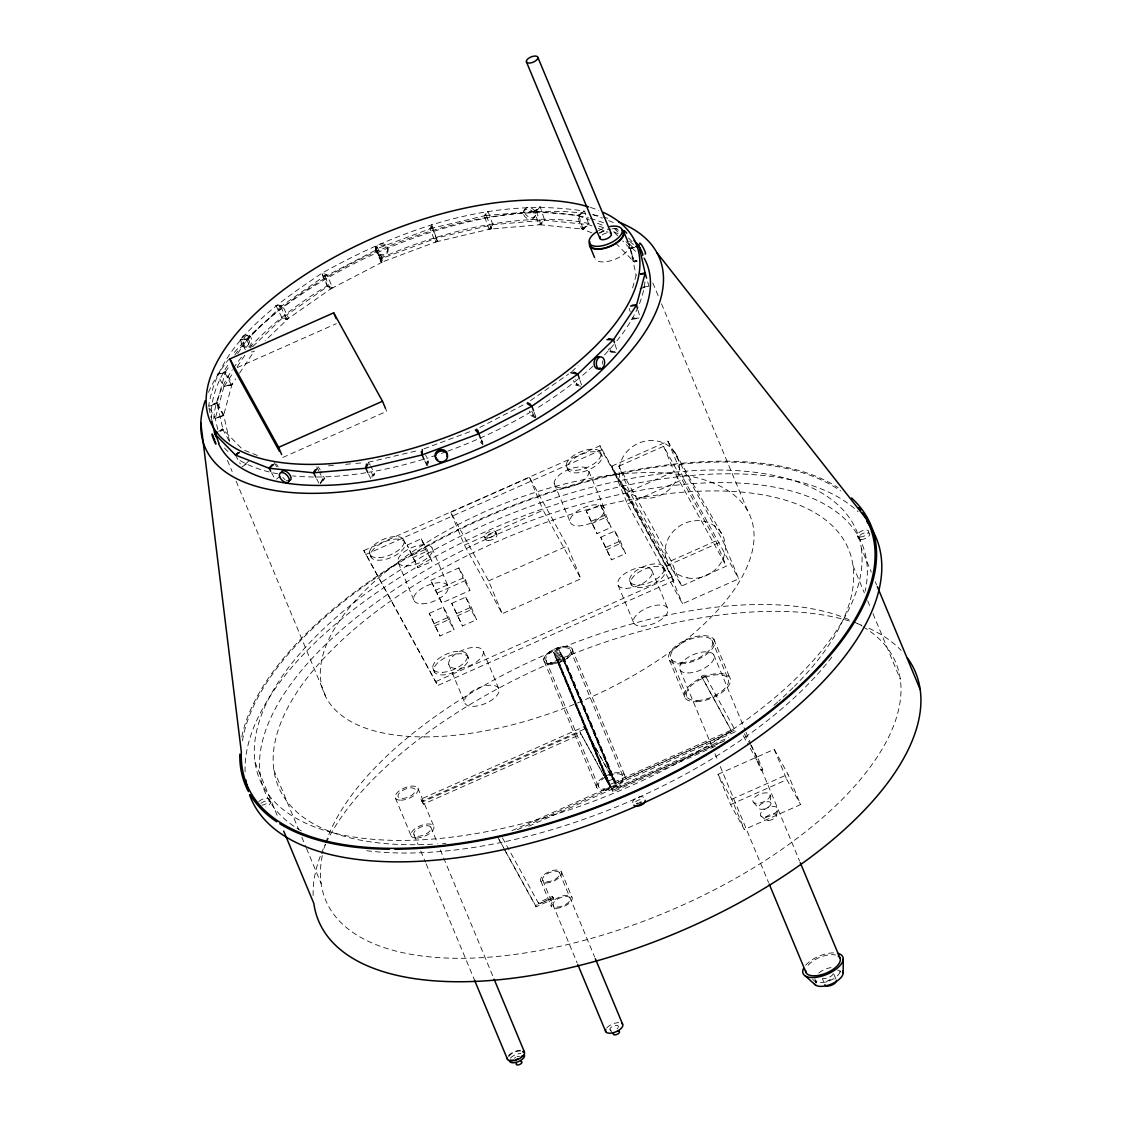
<?xml version="1.0" encoding="UTF-8"?>
<svg xmlns="http://www.w3.org/2000/svg" width="1121" height="1121" viewBox="0 0 1121 1121"><rect width="100%" height="100%" fill="white"/><g stroke="black" fill="none" stroke-linecap="round" stroke-linejoin="round"><path stroke-width="0.75" stroke-dasharray="5 3.75" d="M592 225.924L588.805 224.662L544.652 220.178L540.868 224.648L489.036 229.174L484.188 215.694L485.603 215.568L486.15 214.153M490.452 229.034L490.998 227.619M373.938 474.029L373.601 475.907L374.582 474.043L371.037 466.686M427.605 465.509L428.376 461.179L425.728 455.252M371.906 477.21L372.41 474.407L370.294 469.993M427.283 463.225L427.647 461.292M776.377 815.906L777.624 809.852M538.935 224.648L544.652 220.178L540.154 206.67L534.437 211.154L538.935 224.648L583.088 229.132L588.805 224.662L584.601 211.196C492.988 196.357 400.884 228.88 321.867 273.272C273.594 305.501 218.329 344.792 208.59 406.334C223.822 399.006 216.871 404.163 208.59 406.334L215.288 418.511L217.824 429.777M229.595 441.366L223.569 414.546L216.871 402.369M223.513 415.737L216.815 403.56L225.489 371.485L217.264 374.246L223.906 386.633L215.288 418.511L223.513 415.737L232.131 383.872L225.489 371.485M632.636 287.929L636.125 275.051M431.655 224.536L437.498 241.351L381.224 262.37L375.619 249.128L431.571 228.236L431.655 224.536L430.03 228.656L435.242 242.038L491.208 228.81L492.834 224.69L487.985 211.224L484.188 215.694M436.77 241.66L437.316 240.3M491.208 228.81L486.36 215.344L487.985 211.224M435.242 242.038L436.868 237.918L492.834 224.69L544.652 220.178M320.466 483.515L324.165 478.443M320.382 483.039L322.764 478.569L319.751 472.698M372.831 476.103L373.882 474.113M231.963 384.503L223.906 386.633L233.406 372.382M217.264 374.246L224.859 372.803L230.071 364.984M237.68 353.563L247.825 338.374L252.141 346.781M237.204 366.679L245.765 353.844M229.146 385.652L231.501 385.19L235.732 378.842M239.516 373.167L254.313 350.985M523.815 210.958L524.978 209.207M534.157 217.642L535.32 215.905M368.277 462.272L418.609 450.39M485.603 215.568L536.356 211.154L540.154 206.67M489.036 229.174L492.834 224.69M536.931 209.711L534.437 211.154M323.114 480.433L324.684 478.569L320.928 471.226M541.429 223.219L540.168 224.704L542.046 223.275M322.4 480.503L324.095 478.513M430.03 228.656L485.603 215.526L486.864 214.083M490.452 228.992L491.713 227.549M318.168 466.7L320.186 469.769M253.85 351.672L251.468 351.924M245.275 349.626L240.216 339.803L246.648 339.747L282.324 305.304L288.587 318.154L265.102 340.812M252.828 346.529L282.156 318.21L327.822 286.331L332.615 287.593L326.673 274.533L321.867 273.272L327.122 285.883L330.275 289.106L383.396 261.529L378.141 248.918L374.989 245.695L375.619 249.128M571.752 371.738L578.044 365.656M592 232.902L581.533 228.782L577.315 215.316L580.202 214.111M582.444 229.132L584.405 227.577M248.624 461.249L241.954 466.868L247.307 463.477M276.579 479.087L280.026 476.187M537.534 209.767L535.628 211.266L578.884 215.666L584.601 211.196L577.315 215.316M332.615 287.593L286.948 319.471L282.156 318.21L275.906 305.36L280.698 306.636L326.673 274.533M530.513 400.603L568.669 373.966M218.651 431.417L222.533 428.951L241.618 448.47M581.533 228.782L588.805 224.662M578.282 215.61L580.65 214.293M582.5 229.076L584.868 227.759M327.822 286.331L321.867 273.272L325.02 276.481L378.141 248.918M479.802 427.479L527.36 402.803M220.963 416.606L223.682 415.106M215.288 418.511L223.569 414.546M220.22 430.87L223.079 429.511M237.246 367.618L336.328 323.633M282.828 457.452L386.703 411.337L385.498 408.45M363.835 550.579L600.001 445.752L672.208 576.642L673.889 580.678L437.722 685.506L363.835 550.579L437.722 685.506M450.754 512.339L529.476 477.392L567.296 545.969L580.944 578.772L502.236 613.719L464.402 545.142L450.754 512.339L488.574 580.902L502.236 613.719M365.516 554.615L601.683 449.787L673.889 580.678M407.161 545.072L421.23 538.837L426.723 548.8L431.977 561.425L417.923 567.66L407.161 545.072L417.923 567.66M611.744 466.168L667.962 441.212L722.975 540.939L738.739 578.8L682.507 603.757L627.494 504.016L611.744 466.168L666.757 565.895L682.507 603.757M412.668 555.049L426.723 548.8M412.416 557.697L426.47 551.448L431.977 561.425M618.876 466.168L663.632 446.298L715.843 540.939L726.338 566.175L681.596 586.045L629.385 491.404L618.876 466.168L671.087 560.808L681.596 586.045M464.402 545.142L543.125 510.209L580.944 578.772M629.385 491.404L674.141 471.535L726.338 566.175M586.297 511.064L600.352 504.828L605.858 514.791L611.113 527.416L597.045 533.652L586.297 511.064L597.045 533.652M430.73 580.412L458.839 567.927L465.719 580.398L469.923 590.487L441.814 602.972L430.73 580.412L441.814 602.972M627.494 504.016L683.726 479.059L738.739 578.8M434.934 590.501L463.043 578.03L469.923 590.487M591.804 521.041L605.858 514.791M591.552 523.675L605.606 517.44L611.113 527.416M437.61 592.869L465.719 580.398M488.574 580.902L567.296 545.969M429.245 613.369L443.299 607.12L448.792 617.096L454.047 629.722L439.993 635.957L429.245 613.369L439.993 635.957M451.735 603.378L465.79 597.143L471.282 607.12L476.537 619.731L462.483 625.98L451.735 603.378L462.483 625.98M600.744 537.239L614.798 531.004L620.291 540.981L625.546 553.592L611.491 559.827L600.744 537.239L611.491 559.827M434.738 623.332L448.792 617.096M457.228 613.355L471.282 607.12M606.237 547.216L620.291 540.981M434.486 625.98L448.554 619.745L454.047 629.722M456.976 616.004L471.044 609.754L476.537 619.731M605.985 549.865L620.053 543.615L625.546 553.592M671.087 560.808L715.843 540.939M666.757 565.895L722.975 540.939M436.041 681.47L672.208 576.642M607.288 781.575L553.55 652.492L559.169 649.998L614.49 782.472L608.871 784.966L579.991 732.083L422.547 801.963L420.964 799.105L584.027 726.716L612.907 779.081L607.288 781.575L579.991 732.083M553.55 652.492L554.236 653.739L559.855 651.245M555.554 656.037L561.173 653.543L560.486 652.296L554.867 654.79L610.174 787.278L735.852 731.481L735.208 729.925L615.149 783.215L614.462 781.968L731.172 730.163L731.817 731.733L609.488 786.031L554.236 653.739M556.731 658.335L562.35 655.827L561.663 654.58L556.044 657.088L610.847 788.315L609.488 786.031M715.254 746.32L612.949 791.734L557.627 659.26L563.246 656.766L563.933 658.013L618.105 788.119L724.502 740.897M557.627 659.26L558.314 660.507L563.933 658.013M731.817 731.733L701.452 676.299L704.801 674.814L735.852 731.481M420.964 799.105L421.86 801.249L584.924 728.874L614.49 782.472M702.11 677.869L705.459 676.383L704.801 674.814M421.86 801.249L423.444 804.121L580.874 734.227M511.947 830.661L610.16 787.068M517.37 829.736L616.298 785.821L616.984 787.068L527.907 826.611M563.246 656.766L617.405 786.872L728.692 737.478M612.262 790.487L724.264 740.771M718.015 774.303L774.233 749.346L787.993 774.289L800.604 804.57L744.372 829.526L730.612 804.598L718.015 774.303L731.761 799.245L744.372 829.526M761.075 770.533L762.798 769.777L758.118 758.553L756.409 759.323L760.739 769.931L762.798 769.777M731.761 799.245L787.993 774.289M730.612 804.598L786.844 779.641L800.604 804.57M553.648 898.986L552.373 896.366L538.318 902.601L538.837 903.848L552.891 897.613L553.648 898.986L536.034 906.805L505.781 851.946M504.422 849.172L535.516 905.544L553.129 897.739M629.147 243.551L632.819 247.307L630.03 248.456L622.701 240.959M615.681 243.089L633.869 261.697L636.658 260.548L633.897 261.305L630.044 248.063L632.819 247.307M630.03 248.456L634.766 247.321M633.869 261.697L637.218 261.123M431.571 228.236L432.089 226.904M381.224 262.37L380.594 258.937L436.868 237.918M424.004 448.82L473.09 430.492M222.504 373.265L225.251 372.34L222.631 372.831M214.265 404.429L216.815 403.56M223.906 386.633L232.131 383.872M214.195 404.064L216.984 402.915M220.893 416.241L223.625 415.316M633.099 247.601L630.17 248.61M633.982 261.669L636.952 260.843M640.049 288.672L648.961 286.205L646.579 278.036M485.603 215.526L486.36 215.344M244.658 339.775L247.195 339.299L244.981 339.313M240.216 339.803L247.825 338.374M229.273 385.218L231.893 384.727M638.914 318.07L631.81 318.476L634.556 318.504M642.851 287.088L648.961 286.205M631.487 319.345L638.858 318.294M328.453 465.804L335.305 465.201M345.59 464.318L354.166 463.562M355.875 463.421L364.451 462.665M368.22 462.342L370.336 465.229M279.213 306.243L281.357 306.229L279.718 305.781M285.477 319.093L287.607 319.079L285.967 318.63M275.906 305.36L282.324 305.304M282.156 318.21L288.587 318.154M609.922 351.293L615.905 351.966M615.891 352.274L609.306 352.232L608.311 349.079M632.118 318.028L634.668 318.042M246.27 334.955A6.151 4.162 -84.2 0 1 248.217 344.932A6.151 4.162 -84.2 0 1 241.197 343.124A6.151 4.162 -84.2 0 1 246.27 334.955L248.526 335.179A6.151 4.162 -84.2 0 1 250.487 345.17A6.151 4.162 -84.2 0 1 243.453 343.362A6.151 4.162 -84.2 0 1 248.526 335.179M244.196 347.062L246.452 347.286M575.998 384.125L578.352 384.601L576.67 383.746L575.073 379.094M610.006 351.307L612.36 351.784M580.678 386.213L575.031 385.064L573.448 380.425M612.669 351.307L610.483 350.859L609.474 347.706M592.617 214.349L602.257 218.147M608.675 220.669L616.69 223.836M578.226 215.666L589.464 220.094M597.493 223.261L605.522 226.414M598.376 228.432L607.932 232.201M244.616 450.376L257.452 455.448M535.628 417.474L532.279 414.798L533.428 416.115M576.054 384.167L577.861 385.092M535.067 417.699L531.004 415.625L529.294 411.057M760.921 815.976L765.699 819.815M812.655 979.25L817.559 984.084M614.504 228.572L618.161 232.313M625.896 241.547L636.77 252.673M614.154 232.215L617.811 235.956M380.594 258.937L374.989 245.695L380.243 258.32L383.396 261.529M481.638 441.071L482.787 442.389L482.394 440.847M753.354 802.258L758.903 808.507M480.208 441.828L482.506 444.462M534.044 415.667L531.844 411.393M610.02 1029.793L612.542 1033.198M675.346 453.038L721.349 533.176M623.164 485.715L669.167 565.853M222.533 428.951L229.721 441.912M744.288 733.737L750.033 744.176M750.566 744.848L758.258 759.071L756.549 759.842L749.192 746.222M743.265 735.768L748.38 744.778M701.452 676.299L731.172 730.163M617.405 786.872L618.105 788.119M502.46 837.905L538.837 903.848M497.696 836.981L503.581 847.644M499.055 839.755L504.94 850.419M235.438 455.014L240.328 463.898M224.859 372.803L231.501 385.19M276.579 464.136L278.162 467.079M274.239 462.314L276.593 466.728M271.492 472.698L274.645 478.583M246.648 339.747L250.978 348.155M316.753 466.826L319.009 471.24M316.584 478.667L318.84 483.067M280.698 306.636L286.948 319.471M368.585 474.127L370.701 478.541M424.733 460.871L426.709 465.313M857.341 535.922L858.392 538.444M861.348 548.239A323.31 148.785 -22.6 0 1 424.929 839.629A323.31 148.785 -22.6 0 1 388.272 577.749A323.31 148.785 -22.6 0 1 861.348 548.239L871.297 572.116M875.305 581.771L876.65 584.98M853.011 565.643L864.333 592.841M867.668 600.842L870.33 607.232M872.993 613.635L900.289 679.214M652.828 282.954L658.854 297.415M661.53 303.847L747.847 511.218M667.962 441.212L683.726 479.059M663.632 446.298L674.141 471.535M774.233 749.346L786.844 779.641M713.825 639.264L729.589 677.126M711.933 640.161L727.697 678.023M713.783 654.902L745.297 730.612M745.969 732.223L750.664 743.503M751.336 745.115L799.609 861.096M833.898 974.303L836.42 980.357M663.408 566.399L665.299 570.967A18.468 8.506 -22.6 0 1 640.161 587.53A18.468 8.506 -22.6 0 1 638.438 572.425A18.468 8.506 -22.6 0 1 665.299 570.967M822.394 978.619L823.655 981.646M600.001 445.752L601.683 449.787M651.833 570.281L667.598 608.128M600.141 451.707L602.033 456.275A18.468 8.506 -22.6 0 1 576.895 472.838A18.468 8.506 -22.6 0 1 575.171 457.746A18.468 8.506 -22.6 0 1 602.033 456.275M815.331 980.357L816.382 982.879A13.354 6.137 -22.6 0 1 816.522 979.446M680.041 669.882L712.227 747.203M714.918 753.648L717.594 760.094M720.285 766.526L768.558 882.521M671.395 659.386L687.145 697.234M669.503 660.283L685.253 698.131M614.798 531.004L620.053 543.615M588.875 471.352A18.468 8.506 -22.6 0 1 564.003 488.041A18.468 8.506 -22.6 0 1 561.789 473.118A18.468 8.506 -22.6 0 1 588.875 471.352L604.639 509.214A18.468 8.506 -22.6 0 1 579.767 525.889A18.468 8.506 -22.6 0 1 577.553 510.966A18.468 8.506 -22.6 0 1 604.639 509.214M600.352 504.828L605.606 517.44M629.582 580.454L631.473 585.036M618.091 585.246L633.855 623.108M566.315 465.761L568.207 470.344M554.236 483.641L570 521.503M529.476 477.392L543.125 510.209M572.13 649.017L624.663 775.2M570.295 649.83L622.828 776.012M561.663 654.58L616.984 787.068M560.486 652.296L615.149 783.215M559.169 649.998L612.907 779.081M558.314 660.507L612.949 791.734M584.027 726.716L584.924 728.874M495.748 531.886L496.785 534.409M546.067 660.577L598.6 786.774M544.245 661.39L596.764 787.587M484.594 537.043L485.645 539.565M458.839 567.927L463.043 578.03M465.79 597.143L471.044 609.754M483.291 651.511A18.468 8.506 -22.6 0 1 458.965 668.424A18.468 8.506 -22.6 0 1 455.799 653.851A18.468 8.506 -22.6 0 1 483.291 651.511L499.041 689.373A18.468 8.506 -22.6 0 1 474.715 706.286A18.468 8.506 -22.6 0 1 471.563 691.699A18.468 8.506 -22.6 0 1 499.041 689.373M325.02 276.481L330.275 289.106M432.033 547.861L447.797 585.723M561.467 871.942L571.962 897.178M421.23 538.837L426.47 551.448M559.589 872.769L594.691 957.11M466.602 653.753L468.494 658.321A18.468 8.506 -22.6 0 1 443.356 674.884A18.468 8.506 -22.6 0 1 441.632 659.793A18.468 8.506 -22.6 0 1 468.494 658.321M443.299 607.12L448.554 619.745M552.373 896.366L552.891 897.613M403.336 539.061L405.242 543.629A18.468 8.506 -22.6 0 1 380.089 560.192A18.468 8.506 -22.6 0 1 378.366 545.1A18.468 8.506 -22.6 0 1 405.242 543.629M542.718 880.265L577.161 962.995M540.84 881.092L551.35 906.328M448.75 664.347L464.5 702.194M398.333 562.896L414.097 600.758M535.516 905.544L536.034 906.805M432.776 667.808L434.668 672.39M369.51 553.115L371.415 557.697M417.923 788.147L433.687 826.009M422.547 801.963L423.444 804.121M430.87 827.256L437.596 843.412M440.287 849.886L493.422 977.54M413.999 834.739L418.035 844.435M420.725 850.909L425.434 862.217M426.106 863.829L474.547 980.174M395.433 798.138L411.197 836M227.465 460.339L232.145 471.591M236.167 481.231L326.491 698.243M273.86 770.001L298.494 829.19M301.829 837.177L305.823 846.775M306.481 848.373L321.138 883.572M255.013 762.182L278.358 818.232M269.334 799.385L270.385 801.907M481.203 439.782L483.039 444.28M432.286 227.969L437.498 241.351M534.142 412.304L535.852 416.858M579.963 380.299L581.561 384.951M536.356 211.154L540.868 224.648M615.023 344.399L617.026 350.705M578.884 215.666L583.088 229.132M637.919 310.055L639.853 316.472M629.217 308.387L630.184 311.596M630.591 249.03L634.43 262.272M427.619 461.362L428.068 462.931M481.652 441.128L482.058 442.767M426.12 461.866L426.947 465.159M222.939 429.371L220.501 431.151L223.065 429.918L217.026 403.112M630.044 248.063L636.168 275.234M387.642 247.517L387.964 248.918M375.815 250.894L376.124 252.295M208.954 407.946L211.14 417.671M380.79 258.867L381.42 262.3M770.127 794.929A9.234 4.246 -22.6 0 1 757.894 803.351A9.234 4.246 -22.6 0 1 756.451 796.022A9.234 4.246 -22.6 0 1 770.127 794.929L771.024 803.211A6.67 3.069 -22.6 0 1 762.182 809.306A6.67 3.069 -22.6 0 1 761.131 803.995A6.67 3.069 -22.6 0 1 771.024 803.211M258.825 801.697A6.151 2.831 -22.6 0 1 266.392 798.278A6.151 2.831 -22.6 0 1 269.012 801.291A6.151 2.831 -22.6 0 1 261.894 805.228M260.857 803.309A6.151 2.831 -22.6 0 1 269.881 801.319A6.151 2.831 -22.6 0 1 265.929 806.896M632.805 802.664A6.151 2.831 -22.6 0 1 638.003 797.381A6.151 2.831 -22.6 0 1 644.239 798.558M635.635 801.753A6.151 2.831 -22.6 0 1 642.655 799.245M602.313 360.92A6.151 4.162 -84.2 0 1 602.229 364.101M287.663 480.783A6.151 3.545 46 0 1 286.387 480.334M285.098 479.592A6.151 3.545 46 0 1 282.8 477.378M242.458 740.771A337.155 155.16 -22.6 0 1 497.794 512.269A337.155 155.16 -22.6 0 1 840.68 490.97M208.478 392.28A246.13 113.263 -22.6 0 1 228.586 359.491M234.345 352.428A246.13 113.263 -22.6 0 1 586.886 213.803M593.205 214.882A246.13 113.263 -22.6 0 1 599.259 216.143M602.986 217.04A246.13 113.263 -22.6 0 1 610.202 219.071M213.845 418.946A232.271 106.887 -22.6 0 1 232.285 369.79M233.266 368.347A232.271 106.887 -22.6 0 1 243.075 355.301M249.661 347.65A232.271 106.887 -22.6 0 1 327.122 285.883M380.243 258.32A232.271 106.887 -22.6 0 1 589.856 223.808M598.908 226.19A232.271 106.887 -22.6 0 1 607.4 229.076M613.691 231.739A232.271 106.887 -22.6 0 1 618.105 233.939M629.624 241.379A232.271 106.887 -22.6 0 1 633.729 244.896M590.431 207.413A230.73 106.187 -22.6 0 1 598.726 210.384M644.883 281.833A230.73 106.187 -22.6 0 1 616.06 341.905M613.663 344.764A230.73 106.187 -22.6 0 1 603.953 355.455M592.995 366.161A230.73 106.187 -22.6 0 1 581 376.684M578.226 378.968A230.73 106.187 -22.6 0 1 535.628 408.997M531.102 411.729A230.73 106.187 -22.6 0 1 447.797 451.146M446.172 451.735A230.73 106.187 -22.6 0 1 438.045 454.58M436.419 455.126A230.73 106.187 -22.6 0 1 426.723 458.265M423.5 459.26A230.73 106.187 -22.6 0 1 369.187 472.207M365.754 472.782A230.73 106.187 -22.6 0 1 292.483 475.893M277.7 473.791A230.73 106.187 -22.6 0 1 238.1 459.33M227.997 451.581A230.73 106.187 -22.6 0 1 223.219 446.55M211.701 419.562A230.73 106.187 -22.6 0 1 228.796 363.582M234.835 354.951A230.73 106.187 -22.6 0 1 588.609 218.02M590.403 218.483A230.73 106.187 -22.6 0 1 603.981 222.995M615.779 228.726A230.73 106.187 -22.6 0 1 618.414 230.323M628.531 238.072A230.73 106.187 -22.6 0 1 632.174 241.814M508.514 1055.618A9.234 4.246 -22.6 0 1 520.438 1050.321M514.511 1058.14A3.083 1.415 -22.6 0 1 515.59 1057.257M517.047 1056.613A3.083 1.415 -22.6 0 1 519.527 1056.613M508.612 1056.823A8.113 3.741 -22.6 0 1 521.447 1051.12M510.461 1058.14A8.113 3.741 -22.6 0 1 520.943 1053.488M606.755 1027.943A9.234 4.246 -22.6 0 1 618.694 1022.646M611.085 1030.465A4.568 2.102 -22.6 0 1 613.159 1026.093A4.568 2.102 -22.6 0 1 618.302 1027.27M617.853 1027.943A4.568 2.102 -22.6 0 1 617.153 1028.616M808.129 965.251A18.468 8.506 -22.6 0 1 835.523 955.008M805.663 965.251A21.551 9.921 -22.6 0 1 833.492 952.892M837.625 970.071A13.354 6.137 -22.6 0 1 840.75 972.061L839.699 969.525A13.354 6.137 -22.6 0 1 836.196 976.909M833.548 978.759A13.354 6.137 -22.6 0 1 814.967 978.773M818.834 972.972A13.354 6.137 -22.6 0 1 831.025 967.549M833.239 973.574A6.151 2.831 -22.6 0 1 828.909 977.428A6.151 2.831 -22.6 0 1 822.856 978.199M826.135 982.066A6.151 2.831 -22.6 0 1 834.276 979.011M313.151 895.497A323.31 148.785 -22.6 0 1 320.816 854.861M321.391 853.389A323.31 148.785 -22.6 0 1 325.356 844.365A308.807 142.115 -22.6 0 0 322.764 853.389M326.085 842.852A323.31 148.785 -22.6 0 1 556.941 660.395A323.31 148.785 -22.6 0 1 851.147 621.524M857.383 623.612A323.31 148.785 -22.6 0 1 861.881 625.294M868.985 628.292A323.31 148.785 -22.6 0 1 901.158 650.46M301.339 830.899A323.31 148.785 -22.6 0 1 501.325 532.545A323.31 148.785 -22.6 0 1 865.188 591.131M831.852 657.102A323.31 148.785 -22.6 0 1 365.6 850.587M432.51 844.197A308.807 142.115 -22.6 0 1 312.801 670.876A308.807 142.115 -22.6 0 1 724.867 491.082A308.807 142.115 -22.6 0 1 794.439 686.276M793.15 687.565A308.807 142.115 -22.6 0 1 778.927 700.919M777.722 701.998A308.807 142.115 -22.6 0 1 772.789 706.3M445.934 843.258A308.807 142.115 -22.6 0 1 442.641 843.524M863.03 626.779A308.807 142.115 -22.6 0 1 668.55 911.247A308.807 142.115 -22.6 0 1 322.386 855.141M325.763 842.712A308.807 142.115 -22.6 0 1 552.877 651.539A308.807 142.115 -22.6 0 1 851.385 620.698M853.123 621.496A308.807 142.115 -22.6 0 1 861.446 625.854M245.121 771.823A338.696 155.875 -22.6 0 1 498.775 525.917A338.696 155.875 -22.6 0 1 857.985 511.652M241.8 736.833A338.696 155.875 -22.6 0 1 497.318 511.708A338.696 155.875 -22.6 0 1 838.116 487.621M628.727 243.691A18.468 8.506 -22.6 0 1 616.522 258.657A18.468 8.506 -22.6 0 1 595.209 259.035M599.315 232.902A18.468 8.506 -22.6 0 1 606.643 229.721M599.637 233.168A17.656 8.127 -22.6 0 1 610.945 229.048M612.332 228.838A17.656 8.127 -22.6 0 1 618.4 228.908M598.586 230.646A17.656 8.127 -22.6 0 1 605.606 227.605M602.103 234.976A6.151 2.831 -22.6 0 1 607.834 232.734M625.952 588.343A18.468 8.506 -22.6 0 0 652.324 572.467A18.468 8.506 -22.6 0 0 626.611 572.481A18.468 8.506 -22.6 0 0 625.952 588.343M641.716 626.205A18.468 8.506 -22.6 0 0 668.088 610.328A18.468 8.506 -22.6 0 0 642.375 610.328A18.468 8.506 -22.6 0 0 641.716 626.205M406.236 565.965A18.468 8.506 -22.6 0 0 432.552 550.047A18.468 8.506 -22.6 0 0 406.769 550.131A18.468 8.506 -22.6 0 0 406.236 565.965M421.986 603.827A18.468 8.506 -22.6 0 0 448.302 587.908A18.468 8.506 -22.6 0 0 422.533 587.993A18.468 8.506 -22.6 0 0 421.986 603.827M379.038 557.669A18.468 8.506 -22.6 0 0 404.191 541.107A18.468 8.506 -22.6 0 0 377.315 542.578A18.468 8.506 -22.6 0 0 379.038 557.669M442.305 672.362A18.468 8.506 -22.6 0 0 467.443 655.799A18.468 8.506 -22.6 0 0 440.581 657.27A18.468 8.506 -22.6 0 0 442.305 672.362M639.11 584.994A18.468 8.506 -22.6 0 0 664.249 568.445A18.468 8.506 -22.6 0 0 637.387 569.902A18.468 8.506 -22.6 0 0 639.11 584.994M575.844 470.316A18.468 8.506 -22.6 0 0 600.982 453.753A18.468 8.506 -22.6 0 0 574.12 455.21A18.468 8.506 -22.6 0 0 575.844 470.316M550.677 664.024A15.4 7.09 -22.6 0 0 572.649 650.797A15.4 7.09 -22.6 0 0 551.224 650.797A15.4 7.09 -22.6 0 0 550.677 664.024A15.274 7.034 -22.6 0 0 572.537 650.825A15.274 7.034 -22.6 0 0 551.28 650.839A15.274 7.034 -22.6 0 0 550.733 663.954M551.714 662.805A13.27 6.109 -22.6 0 0 570.645 651.399A13.27 6.109 -22.6 0 0 552.191 651.413A13.27 6.109 -22.6 0 0 551.714 662.805M603.266 790.137A15.274 7.034 -22.6 0 0 625.07 777.007A15.274 7.034 -22.6 0 0 603.813 777.021A15.274 7.034 -22.6 0 0 603.266 790.137M604.247 788.988A13.27 6.109 -22.6 0 0 623.178 777.596A13.27 6.109 -22.6 0 0 604.709 777.596A13.27 6.109 -22.6 0 0 604.247 788.988M487.327 537.996A6.151 2.831 -22.6 0 0 495.958 532.601A6.151 2.831 -22.6 0 0 487.215 532.811A6.151 2.831 -22.6 0 0 487.327 537.996M488.378 540.518A6.151 2.831 -22.6 0 0 497.009 535.123A6.151 2.831 -22.6 0 0 488.266 535.334A6.151 2.831 -22.6 0 0 488.378 540.518M859.877 537.015A6.151 2.831 -22.6 0 0 868.775 531.802A6.151 2.831 -22.6 0 0 860.339 531.662A6.151 2.831 -22.6 0 0 859.877 537.015M860.928 539.537A6.151 2.831 -22.6 0 0 869.826 534.325A6.151 2.831 -22.6 0 0 861.39 534.185A6.151 2.831 -22.6 0 0 860.928 539.537M378.968 255.49A6.151 5.451 -12.7 0 0 388.174 250.319A6.151 5.451 -12.7 0 0 378.982 246.003A6.151 5.451 -12.7 0 0 378.968 255.49M378.66 254.089A6.151 5.451 -12.7 0 0 387.852 248.918A6.151 5.451 -12.7 0 0 378.674 244.602A6.151 5.451 -12.7 0 0 378.66 254.089M523.633 214.629A6.151 4.498 33.7 0 0 533.358 218.525A6.151 4.498 33.7 0 0 529.967 209.753A6.151 4.498 33.7 0 0 523.633 214.629M524.796 212.878A6.151 4.498 33.7 0 0 534.521 216.773A6.151 4.498 33.7 0 0 531.13 208.002A6.151 4.498 33.7 0 0 524.796 212.878M424.635 736.917A230.73 106.187 -22.6 0 0 754.013 538.584A230.73 106.187 -22.6 0 0 432.874 538.697A230.73 106.187 -22.6 0 0 424.635 736.917M765.461 817.069A9.234 4.246 -22.6 0 0 777.694 808.647A9.234 4.246 -22.6 0 0 764.004 809.726A9.234 4.246 -22.6 0 0 765.461 817.069M768.6 820.516A5.913 2.718 -22.6 0 0 776.433 815.135A5.913 2.718 -22.6 0 0 767.675 815.822A5.913 2.718 -22.6 0 0 768.6 820.516M400.673 800.198A12.317 5.661 -22.6 0 0 418.259 789.618A12.317 5.661 -22.6 0 0 401.108 789.618A12.317 5.661 -22.6 0 0 400.673 800.198M402.173 798.432A9.234 4.246 -22.6 0 0 415.359 790.501A9.234 4.246 -22.6 0 0 402.509 790.501A9.234 4.246 -22.6 0 0 402.173 798.432M416.437 838.06A12.317 5.661 -22.6 0 0 434.009 827.466A12.317 5.661 -22.6 0 0 416.872 827.48A12.317 5.661 -22.6 0 0 416.437 838.06M417.937 836.294A9.234 4.246 -22.6 0 0 431.123 828.349A9.234 4.246 -22.6 0 0 418.259 828.363A9.234 4.246 -22.6 0 0 417.937 836.294M557.151 907.043A9.234 4.246 -22.6 0 0 570.337 899.112A9.234 4.246 -22.6 0 0 557.487 899.112A9.234 4.246 -22.6 0 0 557.151 907.043M556.156 908.22A11.294 5.199 -22.6 0 0 572.27 898.524A11.294 5.199 -22.6 0 0 556.548 898.524A11.294 5.199 -22.6 0 0 556.156 908.22M545.647 882.984A11.294 5.199 -22.6 0 0 561.761 873.287A11.294 5.199 -22.6 0 0 546.053 873.287A11.294 5.199 -22.6 0 0 545.647 882.984M546.642 881.807A9.234 4.246 -22.6 0 0 559.827 873.876A9.234 4.246 -22.6 0 0 546.978 873.876A9.234 4.246 -22.6 0 0 546.642 881.807M680.727 663.856A24.634 11.336 -22.6 0 0 714.806 642.067A24.634 11.336 -22.6 0 0 679.452 643.398A24.634 11.336 -22.6 0 0 680.727 663.856M696.491 701.718A24.634 11.336 -22.6 0 0 730.556 679.915A24.634 11.336 -22.6 0 0 695.202 681.246A24.634 11.336 -22.6 0 0 696.491 701.718M697.43 700.513A22.532 10.369 -22.6 0 0 728.594 680.573A22.532 10.369 -22.6 0 0 696.253 681.792A22.532 10.369 -22.6 0 0 697.43 700.513M681.666 662.665A22.532 10.369 -22.6 0 0 712.83 642.711A22.532 10.369 -22.6 0 0 680.489 643.93A22.532 10.369 -22.6 0 0 681.666 662.665M687.902 672.978A18.468 8.506 -22.6 0 0 714.273 657.088A18.468 8.506 -22.6 0 0 688.56 657.102A18.468 8.506 -22.6 0 0 687.902 672.978M687.523 577.904A30.785 28.221 -29.9 0 0 724.39 539.902A30.785 28.221 -29.9 0 0 673.875 530.737A30.785 28.221 -29.9 0 0 687.523 577.904M641.52 497.766A30.785 28.221 -29.9 0 0 678.387 459.764A30.785 28.221 -29.9 0 0 627.872 450.614A30.785 28.221 -29.9 0 0 641.52 497.766"/><path stroke-width="1.5" d="M843.202 973L843.23 959.058M367.87 472.656L365.754 468.242L366.511 464.038M424.06 459.386L422.085 454.944L422.337 449.507M211.869 420.907L214.784 433.883L235.438 455.014L269.138 468.284L313.586 472.796L365.754 468.242L422.085 454.944L478.737 433.771L531.872 406.208L577.833 374.106L613.509 339.663L636.476 305.234L645.15 273.146L638.956 245.597L634.094 240.623M315.842 477.196L313.586 472.796L315.169 469.811M365.754 468.242L367.94 464.136M270.707 471.226L269.138 468.284L272.193 464.697M313.586 472.796L317.103 468.69M238.1 452.758L235.438 455.014L239.446 452.464M269.138 468.284L273.734 464.416M217.362 432.23L214.784 433.883L216.451 436.882M279.465 451.357L234.051 369.033L229.847 358.93L333.722 312.829L382.499 401.248L385.498 408.45M229.847 358.93L278.625 447.349L382.499 401.248M636.168 246.746L638.956 245.597L640.399 250.558M635.887 246.452L638.956 245.597M640.694 274.379L645.15 273.146L646.579 278.036M640.567 273.804L645.15 273.146M630.577 306.075L636.476 305.234L637.443 308.443M214.714 432.146L218.931 443.173M632.216 305.206L636.476 305.234M606.937 339.621L613.509 339.663L614.518 342.816M608.647 338.682L613.509 339.663M570.785 372.676L577.833 374.106L579.431 378.758M574.092 372.214L577.833 374.106M527.795 404.135L531.872 406.208L533.568 410.776M805.214 975.929L815.738 985.191M624.369 230.688L626.807 233.168M529.49 403.49L531.872 406.208M527.711 402.621L528.86 403.938M475.304 429.833L478.737 433.771L480.587 438.283M656.85 252.603L866.043 518.561M212.472 434.331C209.795 431.221 218.399 451.609 215.134 441.099M212.948 435.382L213.494 436.686M877.323 586.591L920.187 689.569M623.472 231.066L628.068 242.108M537.856 57.325A6.151 2.831 -22.6 0 1 529.953 63.042A6.151 2.831 -22.6 0 1 528.566 58.306A6.151 2.831 -22.6 0 1 537.856 57.325L611.393 233.995M526.394 61.795L599.931 238.451M589.954 246.424L594.55 257.466M800.282 862.708L839.853 957.754M769.23 884.133L806.111 972.72M333.722 312.829L336.132 318.602M595.363 958.707L622.617 1024.202M577.819 964.592L605.746 1031.684M278.625 447.349L281.623 454.565M494.095 979.151L524.376 1051.876M474.547 980.174L507.505 1059.359M283.711 831.109L313.852 903.498A323.31 148.785 -22.6 0 0 672.516 934.592A323.31 148.785 -22.6 0 0 907.562 658.167M214.069 438.129L214.629 439.642M476.733 429.133L477.154 430.772M421.244 451.651L422.085 454.944M477.882 430.394L478.737 433.771M200.813 422.925L241.337 751.869A337.155 155.16 -22.6 0 0 599.203 805.901A337.155 155.16 -22.6 0 0 862.638 512.998M641.1 802.09A6.151 2.831 -22.6 0 1 639.685 802.804M638.171 803.351A6.151 2.831 -22.6 0 1 636.686 803.673M645.178 800.338A6.151 2.831 -22.6 0 1 640.722 805.326A6.151 2.831 -22.6 0 1 633.855 805.186M637.26 246.34A6.151 0.981 62.6 0 1 639.741 247.643A6.151 0.981 62.6 0 1 642.739 255.476M639.713 244A6.151 0.981 62.6 0 1 643.202 247.601A6.151 0.981 62.6 0 1 645.093 253.963M437.793 459.778A6.151 5.451 -12.7 0 1 435.817 452.688A6.151 5.451 -12.7 0 1 443.664 449.927A6.151 5.451 -12.7 0 1 446.999 456.555M600.183 367.954A6.151 4.162 -84.2 0 1 594.06 363.849A6.151 4.162 -84.2 0 1 599.455 356.772M281.245 472.431A6.151 3.545 46 0 1 288.938 473.651A6.151 3.545 46 0 1 288.84 480.881M858.686 507.645A337.155 155.16 -22.6 0 1 860.732 510.293M618.708 222.056A246.13 113.263 -22.6 0 1 482.142 454.173A246.13 113.263 -22.6 0 1 205.227 400.617M644.197 258.222A232.271 106.887 -22.6 0 1 480.755 447.825A232.271 106.887 -22.6 0 1 218.553 443.58M603.378 212.387A230.73 106.187 -22.6 0 1 445.247 437.54A230.73 106.187 -22.6 0 1 221.86 353.619A230.73 106.187 -22.6 0 1 588.693 206.881M523.549 1051.036A9.234 4.246 -22.6 0 1 518 1059.359A9.234 4.246 -22.6 0 1 507.253 1058.266M520.592 1061.419A3.083 1.415 -22.6 0 1 521.559 1063.184A3.083 1.415 -22.6 0 1 517.58 1064.95A3.083 1.415 -22.6 0 1 516.613 1063.184M522.456 1055.618A8.113 3.741 -22.6 0 1 521.209 1056.823M517.748 1058.897A8.113 3.741 -22.6 0 1 515.772 1059.639M513.796 1060.102A8.113 3.741 -22.6 0 1 510.419 1060.102M522.624 1051.582A8.113 3.741 -22.6 0 1 523.353 1052.325M524.404 1054.847A8.113 3.741 -22.6 0 1 517.818 1061.825A8.113 3.741 -22.6 0 1 509.354 1060.466M621.805 1023.361A9.234 4.246 -22.6 0 1 615.135 1032.133A9.234 4.246 -22.6 0 1 605.844 1029.316M618.007 1031.096A3.293 1.513 -22.6 0 1 619.058 1032.987A3.293 1.513 -22.6 0 1 614.798 1034.879A3.293 1.513 -22.6 0 1 613.748 1032.987M838.2 956.073A18.468 8.506 -22.6 0 1 827.102 972.72A18.468 8.506 -22.6 0 1 805.621 970.534M837.611 953.312A21.551 9.921 -22.6 0 1 827.788 973.967A21.551 9.921 -22.6 0 1 803.533 968.446M842.782 971.15A15.568 7.16 -22.6 0 1 832.048 983.776A15.568 7.16 -22.6 0 1 814.35 983.776M836.42 980.357A6.151 2.831 -22.6 0 1 831.32 985.303A6.151 2.831 -22.6 0 1 824.916 984.672M866.645 521.293A338.696 155.875 -22.6 0 1 638.732 805.102A338.696 155.875 -22.6 0 1 249.521 794.845M248.442 791.608A338.696 155.875 -22.6 0 1 245.835 779.894M851.54 497.934A338.696 155.875 -22.6 0 1 767.058 714.245A338.696 155.875 -22.6 0 1 394.83 849.228M389.477 849.228A338.696 155.875 -22.6 0 1 279.746 823.739M276.789 821.833A338.696 155.875 -22.6 0 1 250.137 794.593M247.657 790.081A338.696 155.875 -22.6 0 1 239.824 754.195M621.721 229.441A18.468 8.506 -22.6 0 1 609.039 246.97A18.468 8.506 -22.6 0 1 589.926 241.758M622.73 231.416A17.656 8.127 -22.6 0 1 608.941 246.606A17.656 8.127 -22.6 0 1 590.122 244.028M609.894 226.526A17.656 8.127 -22.6 0 1 620.067 235.956A17.656 8.127 -22.6 0 1 593.976 246.06A17.656 8.127 -22.6 0 1 597.311 231.402M610.23 232.93A6.151 2.831 -22.6 0 1 606.461 238.955A6.151 2.831 -22.6 0 1 600.296 236.783M439.544 461.74A6.151 5.451 -12.7 0 0 447.517 455.112A6.151 5.451 -12.7 0 0 437.47 452.534A6.151 5.451 -12.7 0 0 439.544 461.74M603.336 367.142A6.151 4.162 -84.2 0 0 601.711 357.01A6.151 4.162 -84.2 0 0 596.4 364.857A6.151 4.162 -84.2 0 0 603.336 367.142M279.577 476.509A6.151 3.545 46 0 0 288.013 482.394A6.151 3.545 46 0 0 285.337 473.805A6.151 3.545 46 0 0 279.577 476.509"/></g></svg>
